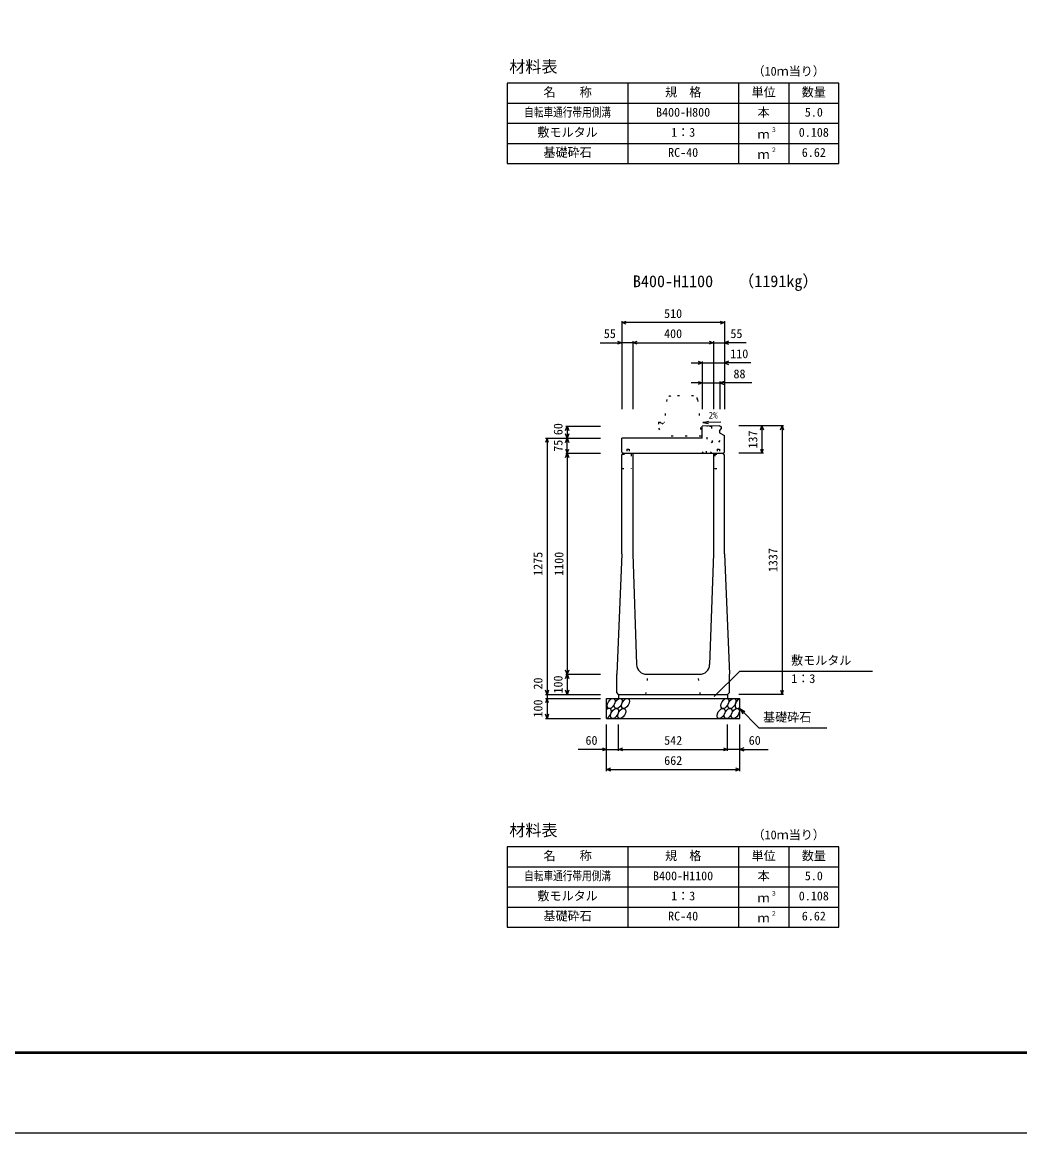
# Model space of a CAD drawing. Units: millimetres, scale not verified. Extents: x -12600 to 12600, y -5940 to 5940.
# Drawn here: x 962 to 5924, y -5940 to -413 of the extents above; entities that cross this region are included whole.
import ezdxf
from ezdxf.enums import TextEntityAlignment as Align

# ---------------------------------------------------------------- set-up
doc = ezdxf.new("R2010")
doc.units = ezdxf.units.MM
doc.header["$LTSCALE"] = 40
doc.linetypes.add('DOTTED', pattern=[1.75, 0.25, -1.5])
for name, color, linetype, lineweight in [('0-0_DIM', 7, 'Continuous', 25), ('0-1_Defpoints', 5, 'Continuous', 25), ('0-2_HATCH', 6, 'Continuous', 25), ('0-3_HYO', 3, 'Continuous', 25), ('0-4_HYO2', 4, 'Continuous', 25), ('0-5_OUTLINE', 3, 'Continuous', 25), ('0-6_OUTLINE2', 4, 'DOTTED', 25), ('0-7_TXT', 7, 'Continuous', 25), ('0-8_WAKU', 3, 'Continuous', 25)]:
    doc.layers.add(name, color=color, linetype=linetype, lineweight=lineweight)
doc.styles.add('ＭＳ ゴシック', font='')
doc.styles.get('ＭＳ ゴシック').set_extended_font_data('MS Gothic')

msp = doc.modelspace()

# ---------------------------------------------------------------- linework, layer by layer
at = {"layer": '0-0_DIM'}
for p, q in [((3945, -1901.04), (3945, -2338.54)), ((4455, -1908.54), (3945, -1908.54)), ((4455, -1901.04), (4455, -2338.54)), ((3836.62, -2008.54), (3945, -2008.54)), ((4000, -2008.54), (3945, -2008.54)), ((4000, -2001.04), (4000, -2338.54)), ((4000, -2008.54), (4400, -2008.54)), ((4400, -2001.04), (4400, -2338.54)), ((4400, -2008.54), (4455, -2008.54)), ((4563.38, -2008.54), (4455, -2008.54)), ((4290, -2108.54), (4345, -2108.54)), ((4345, -2101.04), (4345, -2338.54)), ((4345, -2108.54), (4455, -2108.54)), ((4586.52, -2108.54), (4455, -2108.54)), ((4345, -2208.54), (4290, -2208.54)), ((4345, -2208.54), (4433, -2208.54)), ((4433, -2201.04), (4433, -2338.54)), ((4591.78, -2208.54), (4433, -2208.54)), ((3665.5, -2423.54), (3838, -2423.54)), ((3673, -2423.54), (3673, -2483.54)), ((4749.5, -2421.54), (4527, -2421.54)), ((4642, -2421.54), (4642, -2558.54)), ((4742, -2421.54), (4742, -3758.54)), ((3565.5, -2483.54), (3838, -2483.54)), ((3573, -2483.54), (3573, -3758.54)), ((3673, -2558.54), (3673, -2483.54)), ((3665.5, -2558.54), (3838, -2558.54)), ((3673, -2558.54), (3673, -3658.54)), ((4649.5, -2558.54), (4527, -2558.54)), ((4404.77, -3769.35), (4531, -3643.11)), ((4531, -3643.11), (5192.46, -3643.11)), ((3665.5, -3658.54), (3838, -3658.54)), ((3673, -3658.54), (3673, -3758.54)), ((3565.5, -3758.54), (3838, -3758.54)), ((3565.5, -3778.54), (3838, -3778.54)), ((3573, -3758.54), (3573, -3778.54)), ((3573, -3778.54), (3573, -3878.54)), ((4749.5, -3758.54), (4527, -3758.54)), ((4531, -3828.54), (4626.76, -3924.29)), ((4531, -3828.54), (4556.98, -3843.54)), ((4531, -3828.54), (4546, -3854.52)), ((3565.5, -3878.54), (3838, -3878.54)), ((3869, -4139.9), (3869, -3908.54)), ((3929, -4039.9), (3929, -3908.54)), ((4471, -4039.9), (4471, -3908.54)), ((4531, -4139.9), (4531, -3908.54)), ((4626.76, -3924.29), (4964.31, -3924.29)), ((3869, -4032.4), (3727.21, -4032.4)), ((3869, -4032.4), (3929, -4032.4)), ((3929, -4032.4), (4471, -4032.4)), ((4531, -4032.4), (4471, -4032.4)), ((4531, -4032.4), (4672.79, -4032.4)), ((3869, -4132.4), (4531, -4132.4))]:
    msp.add_line(p, q, dxfattribs=at)
for points in [[(3966.14, -1916.23), (3945, -1908.54), (3966.14, -1900.84)], [(4433.86, -1900.84), (4455, -1908.54), (4433.86, -1916.23)], [(3923.86, -2000.84), (3945, -2008.54), (3923.86, -2016.23)], [(4021.14, -2016.23), (4000, -2008.54), (4021.14, -2000.84)], [(4378.86, -2000.84), (4400, -2008.54), (4378.86, -2016.23)], [(4476.14, -2000.84), (4455, -2008.54), (4476.14, -2016.23)], [(4323.86, -2100.84), (4345, -2108.54), (4323.86, -2116.23)], [(4476.14, -2100.84), (4455, -2108.54), (4476.14, -2116.23)], [(4323.86, -2200.84), (4345, -2208.54), (4323.86, -2216.23)], [(4454.14, -2200.84), (4433, -2208.54), (4454.14, -2216.23)], [(3665.3, -2444.68), (3673, -2423.54), (3680.7, -2444.68)], [(4634.3, -2442.68), (4642, -2421.54), (4649.7, -2442.68)], [(4734.3, -2442.68), (4742, -2421.54), (4749.7, -2442.68)], [(3580.7, -2504.68), (3573, -2483.54), (3565.3, -2504.68)], [(3680.7, -2462.39), (3673, -2483.54), (3665.3, -2462.39)], [(3665.3, -2504.68), (3673, -2483.54), (3680.7, -2504.68)], [(3665.3, -2537.39), (3673, -2558.54), (3680.7, -2537.39)], [(4634.3, -2537.39), (4642, -2558.54), (4649.7, -2537.39)], [(3665.3, -2579.68), (3673, -2558.54), (3680.7, -2579.68)], [(3680.7, -3637.39), (3673, -3658.54), (3665.3, -3637.39)], [(3665.3, -3679.68), (3673, -3658.54), (3680.7, -3679.68)], [(3580.7, -3737.39), (3573, -3758.54), (3565.3, -3737.39)], [(3680.7, -3737.39), (3673, -3758.54), (3665.3, -3737.39)], [(4734.3, -3737.39), (4742, -3758.54), (4749.7, -3737.39)], [(3580.7, -3799.68), (3573, -3778.54), (3565.3, -3799.68)], [(3580.7, -3857.39), (3573, -3878.54), (3565.3, -3857.39)], [(3847.86, -4024.71), (3869, -4032.4), (3847.86, -4040.1)], [(3950.14, -4040.1), (3929, -4032.4), (3950.14, -4024.71)], [(4449.86, -4024.71), (4471, -4032.4), (4449.86, -4040.1)], [(4552.14, -4024.71), (4531, -4032.4), (4552.14, -4040.1)], [(3890.14, -4140.1), (3869, -4132.4), (3890.14, -4124.71)], [(4509.86, -4124.71), (4531, -4132.4), (4509.86, -4140.1)]]:
    msp.add_lwpolyline(points, dxfattribs=at)
at = {"layer": '0-1_Defpoints'}
msp.add_lwpolyline([(-4200, -5940), (12600, -5940), (12600, 5940), (-4200, 5940)], close=True, dxfattribs=at)
at = {"layer": '0-2_HATCH'}
for centre in [(3891.89, -3803.54), (3927.37, -3803.54), (3962.84, -3803.54), (4457.05, -3803.54), (4492.52, -3803.54), (3908.77, -3853.54), (3944.25, -3853.54), (4438.45, -3853.54), (4473.93, -3853.54), (4509.41, -3853.54)]:
    msp.add_ellipse(centre, major_axis=(14.54, 23.54), ratio=0.5792, dxfattribs=at)
for centre, start_param, end_param in [((4528, -3803.54), 0.6666252, 4.1103269), ((3873.3, -3853.54), 3.7419964, 7.318141)]:
    msp.add_ellipse(centre, major_axis=(14.54, 23.54), ratio=0.5792, start_param=start_param, end_param=end_param, dxfattribs=at)
at = {"layer": '0-3_HYO'}
for p, q in [((3975, -716.64), (3975, -1116.64)), ((4525, -716.64), (4525, -1116.64)), ((4775, -716.64), (4775, -1116.64)), ((3375, -816.64), (5025, -816.64)), ((3975, -4516.64), (3975, -4916.64)), ((4525, -4516.64), (4525, -4916.64)), ((4775, -4516.64), (4775, -4916.64)), ((3375, -4616.64), (5025, -4616.64))]:
    msp.add_line(p, q, dxfattribs=at)
for points in [[(3375, -1116.64), (5025, -1116.64), (5025, -716.64), (3375, -716.64)], [(3375, -4916.64), (5025, -4916.64), (5025, -4516.64), (3375, -4516.64)]]:
    msp.add_lwpolyline(points, close=True, dxfattribs=at)
at = {"layer": '0-4_HYO2'}
for p, q in [((3375, -916.64), (5025, -916.64)), ((3375, -1016.64), (5025, -1016.64)), ((3375, -4716.64), (5025, -4716.64)), ((3375, -4816.64), (5025, -4816.64))]:
    msp.add_line(p, q, dxfattribs=at)
at = {"layer": '0-5_OUTLINE', "linetype": 'DOTTED'}
for p, q in [((4168.19, -2291.59), (4157, -2403.54)), ((4301.9, -2273.54), (4188.1, -2273.54)), ((4321.8, -2291.55), (4340, -2473.54)), ((4127, -2403.54), (4127, -2433.54)), ((4127, -2403.54), (4135, -2403.54)), ((4127, -2433.54), (4150, -2473.54)), ((4340, -2473.54), (4150, -2473.54))]:
    msp.add_line(p, q, dxfattribs=at)
at = {"layer": '0-5_OUTLINE'}
for p, q in [((4433.14, -2421.86), (4345, -2423.54)), ((4345, -2483.54), (4345, -2423.54)), ((4433.14, -2421.86), (4439, -2427.6)), ((4439, -2427.6), (4439, -2436.54)), ((3945, -2552.54), (3945, -2483.54)), ((4345, -2483.54), (3945, -2483.54)), ((4430, -2446.54), (4439, -2436.54)), ((4430, -2446.54), (4430, -2456.54)), ((4430, -2456.54), (4455, -2469.54)), ((4455, -2552.54), (4455, -2469.54)), ((3945, -2552.54), (3951, -2558.54)), ((3945, -2568.54), (3951, -2558.54)), ((3945, -3058.54), (3945, -2568.54)), ((3951, -2558.54), (4449, -2558.54)), ((4000, -2558.54), (4000, -3058.54)), ((4400, -2558.54), (4400, -3058.54)), ((4449, -2558.54), (4455, -2552.54)), ((4455, -2568.54), (4449, -2558.54)), ((4455, -3058.54), (4455, -2568.54)), ((3945, -3058.54), (3920, -3658.54)), ((4000, -3058.54), (4018.39, -3610.2)), ((4400, -3058.54), (4381.61, -3610.2)), ((4455, -3058.54), (4480, -3658.54)), ((3920, -3749.54), (3920, -3658.54)), ((4068.36, -3658.54), (4331.64, -3658.54)), ((4480, -3749.54), (4480, -3658.54)), ((3929, -3758.54), (3920, -3749.54)), ((3869, -3778.54), (4531, -3778.54)), ((3869, -3878.54), (3869, -3778.54)), ((3929, -3758.54), (3929, -3778.54)), ((4471, -3758.54), (4471, -3778.54)), ((4531, -3878.54), (4531, -3778.54)), ((3869, -3878.54), (4531, -3878.54))]:
    msp.add_line(p, q, dxfattribs=at)
at = {"layer": '0-5_OUTLINE', "linetype": 'DOTTED'}
msp.add_lwpolyline([(4135, -2403.54), (4145, -2413.54), (4155, -2403.54), (4157, -2403.54)], dxfattribs=at)
at = {"layer": '0-5_OUTLINE'}
msp.add_lwpolyline([(3929, -3758.54), (4471, -3758.54), (4480, -3749.54)], dxfattribs=at)
at = {"layer": '0-5_OUTLINE', "linetype": 'DOTTED'}
for centre, start, end in [((4188.1, -2293.54), 90, 174.40835), ((4301.9, -2293.54), 4.08463, 90)]:
    msp.add_arc(centre, 20, start, end, dxfattribs=at)
at = {"layer": '0-5_OUTLINE'}
for centre, start, end in [((4068.36, -3608.54), 181.90915, 270), ((4331.64, -3608.54), 270, 358.09085)]:
    msp.add_arc(centre, 50, start, end, dxfattribs=at)
at = {"layer": '0-6_OUTLINE2'}
for p, q in [((4365.6, -2558.54), (4372.11, -2425.63)), ((4372.11, -2425.63), (4369.28, -2423.04)), ((4390.28, -2425.41), (4372.11, -2425.63)), ((4390.28, -2425.44), (4392.88, -2422.62)), ((4390.28, -2425.44), (4396.8, -2558.54)), ((4343.61, -2558.54), (4432.78, -2457.98)), ((4385.15, -2558.54), (4453.79, -2468.91)), ((3969, -2538.04), (3981, -2538.04)), ((3969, -2538.04), (3969, -2563.04)), ((3981, -2538.04), (3981, -2563.04)), ((4419, -2538.04), (4431, -2538.04)), ((4419, -2538.04), (4419, -2563.04)), ((4431, -2538.04), (4431, -2563.04)), ((3948.3, -2563.04), (3992, -2563.04)), ((3992, -2563.04), (3992, -2633.54)), ((4408, -2563.04), (4451.7, -2563.04)), ((4408, -2563.04), (4408, -2633.54)), ((3945, -2633.54), (3992, -2633.54)), ((4408, -2633.54), (4455, -2633.54)), ((4065, -3758.54), (4075, -3658.54)), ((4335, -3758.54), (4325, -3658.54))]:
    msp.add_line(p, q, dxfattribs=at)
at = {"layer": '0-7_TXT'}
msp.add_line((4347.06, -2405.03), (4376.7, -2409.67), dxfattribs=at)
msp.add_lwpolyline([(4437.48, -2403.3), (4347.06, -2405.03), (4376.5, -2399.26)], dxfattribs=at)
at = {"layer": '0-8_WAKU', "lineweight": 50}
msp.add_lwpolyline([(-3800, -5540), (12200, -5540), (12200, 5540), (-3800, 5540)], close=True, dxfattribs=at)

# ---------------------------------------------------------------- texts
at = {"layer": '0-0_DIM', "style": 'ＭＳ ゴシック'}
for s, p in [('510', (4155, -1898.54)), ('55', (3855.16, -1998.54)), ('400', (4155, -1998.54)), ('55', (4484.84, -1998.54)), ('110', (4484.02, -2098.54)), ('88', (4500.19, -2198.54)), ('敷モルタル', (4786.6, -3624.38)), ('1：3', (4787.6, -3715.07)), ('基礎砕石', (4647.32, -3907.12)), ('60', (3764, -4022.4)), ('542', (4155.53, -4022.4)), ('60', (4576, -4022.4)), ('662', (4155.53, -4122.4))]:
    msp.add_text(s, height=43.99, dxfattribs=at).set_placement(p, align=Align.BOTTOM_LEFT)
for s, p in [('60', (3663, -2468.54)), ('137', (4632, -2535.04)), ('75', (3663, -2551.04)), ('1337', (4732, -3150.04)), ('1275', (3563, -3168.54)), ('1100', (3667.32, -3168.54)), ('20', (3563, -3734.22)), ('100', (3663, -3754.07)), ('100', (3563, -3873.54))]:
    msp.add_text(s, height=43.99, rotation=90, dxfattribs=at).set_placement(p, align=Align.BOTTOM_LEFT)
at = {"layer": '0-7_TXT', "style": 'ＭＳ ゴシック'}
for s, height, p in [('材料表', 58.65, (3385, -681.64)), ('（10ｍ当り）', 43.99, (4595, -692.64)), ('名\u3000\u3000称', 43.99, (3555, -796.64)), ('規\u3000格', 43.99, (4160, -796.64)), ('単位', 43.99, (4590, -796.64)), ('数量', 43.99, (4840, -796.64)), ('B400-H800', 43.99, (4115, -896.64)), ('本', 43.99, (4620, -896.64)), ('5.0', 43.99, (4855, -896.64)), ('敷モルタル', 43.99, (3525, -996.64)), ('３', 21.99, (4685.54, -966.27)), ('1：3', 43.99, (4190, -996.64)), ('ｍ', 43.99, (4620, -1006.64)), ('0.108', 43.99, (4825, -996.64)), ('基礎砕石', 43.99, (3555, -1096.64)), ('RC-40', 43.99, (4175, -1096.64)), ('２', 21.99, (4685.54, -1066.27)), ('6.62', 43.99, (4840, -1096.64)), ('ｍ', 43.99, (4620, -1106.64)), ('B400-H1100', 58.65, (4000, -1749.56)), ('（1191kg）', 58.65, (4523.7, -1749.16)), ('2%', 32.99, (4376.63, -2395.69)), ('材料表', 58.65, (3385, -4481.64)), ('（10ｍ当り）', 43.99, (4595, -4492.64)), ('名\u3000\u3000称', 43.99, (3555, -4596.64)), ('規\u3000格', 43.99, (4160, -4596.64)), ('単位', 43.99, (4590, -4596.64)), ('数量', 43.99, (4840, -4596.64)), ('B400-H1100', 43.99, (4100, -4696.64)), ('本', 43.99, (4620, -4696.64)), ('5.0', 43.99, (4855, -4696.64)), ('敷モルタル', 43.99, (3525, -4796.64)), ('1：3', 43.99, (4190, -4796.64)), ('３', 21.99, (4685.54, -4766.27)), ('0.108', 43.99, (4825, -4796.64)), ('ｍ', 43.99, (4620, -4806.64)), ('基礎砕石', 43.99, (3555, -4896.64)), ('RC-40', 43.99, (4175, -4896.64)), ('ｍ', 43.99, (4620, -4906.64)), ('２', 21.99, (4685.54, -4866.27)), ('6.62', 43.99, (4840, -4896.64))]:
    msp.add_text(s, height=height, dxfattribs=at).set_placement(p, align=Align.BOTTOM_LEFT)
at = {"layer": '0-7_TXT', "style": 'ＭＳ ゴシック', "width": 0.8}
for p in [(3459, -896.64), (3459, -4696.64)]:
    msp.add_text('自転車通行帯用側溝', height=43.99, dxfattribs=at).set_placement(p, align=Align.BOTTOM_LEFT)

doc.saveas('drawing.dxf')
